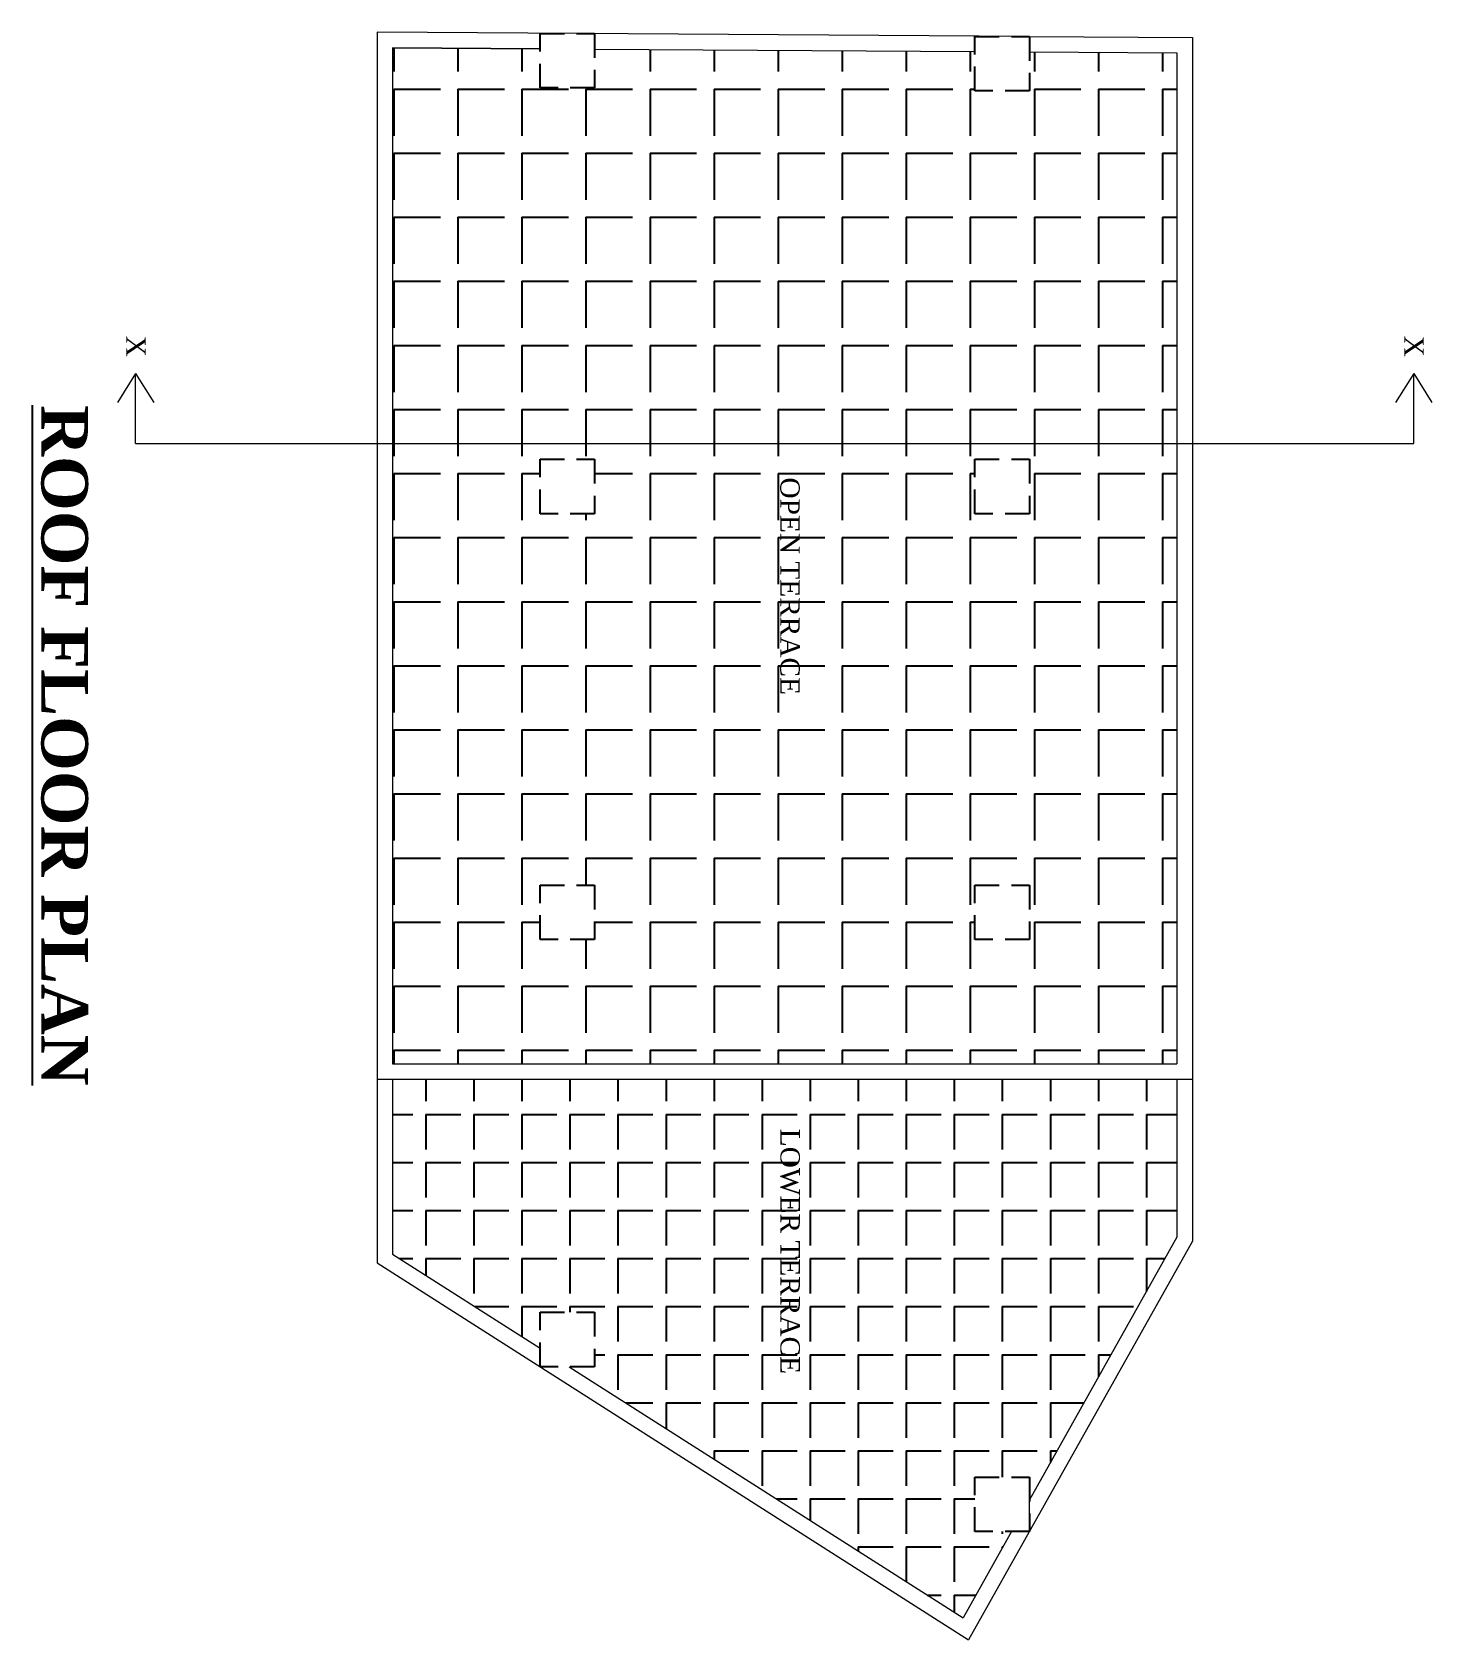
# Model space of a CAD drawing. Header units: inches. Extents: x 4069 to 291496, y -47643 to 12535.
# Drawn here: x 32958.8 to 33319.4, y 1541 to 1954.9 of the extents above; entities that cross this region are included whole.
import ezdxf

# ---------------------------------------------------------------- set-up
doc = ezdxf.new("R2010")
doc.units = ezdxf.units.IN
doc.header["$LTSCALE"] = 5
doc.header["$MEASUREMENT"] = 0
doc.linetypes.add('HIDDEN', pattern=[0.375, 0.25, -0.125])
doc.layers.add('A-WALL', color=7, linetype='Continuous', lineweight=9)
doc.layers.add('TEXT', color=6, linetype='Continuous')
doc.layers.add('WALL', color=7, linetype='Continuous')
doc.styles.add('ordinary', font='times.ttf')
pattern_1 = [(270, (31599.986, 29693.233), (16.5, -7e-15), [12, -4.5]), (360, (31599.986, 29693.233), (8e-15, 16.5), [12, -4.5])]

msp = doc.modelspace()

# ---------------------------------------------------------------- hatches: boundary and pattern name
at = {"layer": 'WALL', "linetype": 'ByBlock', "ltscale": 5, "true_color": 0xf8991e}
h = msp.add_hatch(dxfattribs=at)
h.set_pattern_fill('ANGLE', color=30, scale=60, angle=270)
h.set_pattern_definition(pattern_1)
h.paths.add_polyline_path([(33253.7075, 1848.96754), (33253.7075, 1949.55394), (33215.7075, 1949.80205), (33215.7075, 1939.80214), (33201.7075, 1939.80214), (33201.7075, 1949.89346), (33103.7075, 1950.53333), (33103.7075, 1940.53341), (33089.7075, 1940.53341), (33089.7075, 1950.62474), (33051.7075, 1950.87285), (33051.7075, 1848.96754)])
h = msp.add_hatch(dxfattribs=at)
h.set_pattern_fill('ANGLE', color=30, scale=60, angle=270)
h.set_pattern_definition(pattern_1)
h.paths.add_polyline_path([(33253.7075, 1689.29118), (33253.7075, 1848.96754), (33051.7075, 1848.96754), (33051.7075, 1689.29118)])
h.paths.add_polyline_path([(33201.7075, 1830.9123), (33201.7075, 1844.9123), (33215.7075, 1844.9123), (33215.7075, 1830.9123)], flags=16)
h.paths.add_polyline_path([(33103.7075, 1830.9123), (33089.7075, 1830.9123), (33089.7075, 1844.9123), (33103.7075, 1844.9123)], flags=16)
h.paths.add_polyline_path([(33201.7075, 1735.29118), (33215.7075, 1735.29118), (33215.7075, 1721.29118), (33201.7075, 1721.29118)], flags=16)
h.paths.add_polyline_path([(33103.7075, 1735.29118), (33103.7075, 1721.29118), (33089.7075, 1721.29118), (33089.7075, 1735.29118)], flags=16)
h.paths.add_polyline_path([(33148.75253, 1840.91306), (33148.75214, 1783.65459), (33159.42806, 1783.65452), (33159.42844, 1840.91299)], flags=24)
h = msp.add_hatch(dxfattribs=at)
h.set_pattern_fill('ANGLE', color=30, scale=45, angle=270)
h.set_pattern_definition([(270, (31599.986, 29693.233), (12.375, -5e-15), [9, -3.375]), (360, (31599.986, 29693.233), (6e-15, 12.375), [9, -3.375])])
h.paths.add_polyline_path([(33051.7075, 1685.29118), (33051.7075, 1640.25833), (33089.7075, 1616.03478), (33089.7075, 1625.29118), (33103.7075, 1625.29118), (33103.7075, 1607.11032), (33198.63037, 1546.60062), (33211.11978, 1568.83756), (33201.7075, 1568.83756), (33201.7075, 1582.83756), (33218.9829, 1582.83756), (33253.7075, 1644.66342), (33253.7075, 1685.29118)])
h.paths.add_polyline_path([(33148.75255, 1673.06411), (33148.75211, 1608.84096), (33159.42803, 1608.84089), (33159.42847, 1673.06404)], flags=24)

# ---------------------------------------------------------------- linework, layer by layer
at = {"layer": 'A-WALL', "ltscale": 5}
for p, q in [((33047.7075, 1954.89905), (33047.7075, 1638.06458)), ((33215.7075, 1953.80214), (33047.7075, 1954.89905)), ((33051.7075, 1950.87285), (33051.7075, 1689.29118)), ((33089.7075, 1950.62474), (33051.7075, 1950.87285)), ((33051.7075, 1950.87285), (33089.7075, 1950.62474)), ((33103.7075, 1950.53333), (33201.7075, 1949.89346)), ((33215.7075, 1953.80214), (33257.7075, 1953.52791)), ((33215.7075, 1949.80205), (33253.7075, 1949.55394)), ((33257.7075, 1953.52791), (33257.7075, 1643.617)), ((33253.7075, 1949.55394), (33253.7075, 1689.29118)), ((32985.50362, 1866.96754), (32980.82441, 1859.53838)), ((32985.50362, 1848.96754), (32985.50362, 1866.96754)), ((32985.50362, 1866.96754), (32990.18283, 1859.53838)), ((33314.7075, 1866.96754), (33310.0283, 1859.53838)), ((33314.7075, 1848.96754), (33314.7075, 1866.96754)), ((33314.7075, 1866.96754), (33319.38671, 1859.53838)), ((32985.50362, 1848.96754), (33314.7075, 1848.96754)), ((33051.7075, 1689.29118), (33253.7075, 1689.29118)), ((33047.7075, 1685.29118), (33257.7075, 1685.29118)), ((33051.7075, 1685.29118), (33051.7075, 1640.25833)), ((33253.7075, 1685.29118), (33253.7075, 1644.66342)), ((33257.7075, 1643.617), (33200.04674, 1540.95414)), ((33253.7075, 1644.66342), (33215.7075, 1577.00583)), ((33051.7075, 1640.25833), (33089.7075, 1616.03478)), ((33051.7075, 1640.25833), (33089.7075, 1616.03478)), ((33047.7075, 1638.06458), (33200.04674, 1540.95414)), ((33097.14889, 1611.29118), (33198.63037, 1546.60062)), ((33213.24824, 1582.83756), (33213.22708, 1582.79987)), ((33215.7075, 1568.83756), (33215.7075, 1582.83756)), ((33211.11978, 1568.83756), (33198.63037, 1546.60062))]:
    msp.add_line(p, q, dxfattribs=at)
at = {"layer": 'WALL', "color": 2, "linetype": 'HIDDEN', "ltscale": 5, "elevation": -0.16904}
for points in [[(33103.7075, 1954.53341), (33103.7075, 1940.53341), (33089.7075, 1940.53341), (33089.7075, 1954.53341)], [(33215.7075, 1953.80214), (33215.7075, 1939.80214), (33201.7075, 1939.80214), (33201.7075, 1953.80214)], [(33103.7075, 1844.9123), (33103.7075, 1830.9123), (33089.7075, 1830.9123), (33089.7075, 1844.9123)], [(33215.7075, 1844.9123), (33215.7075, 1830.9123), (33201.7075, 1830.9123), (33201.7075, 1844.9123)], [(33103.7075, 1735.29118), (33103.7075, 1721.29118), (33089.7075, 1721.29118), (33089.7075, 1735.29118)], [(33215.7075, 1735.29118), (33215.7075, 1721.29118), (33201.7075, 1721.29118), (33201.7075, 1735.29118)], [(33103.7075, 1625.29118), (33103.7075, 1611.29118), (33089.7075, 1611.29118), (33089.7075, 1625.29118)], [(33215.7075, 1582.83756), (33215.7075, 1568.83756), (33201.7075, 1568.83756), (33201.7075, 1582.83756)]]:
    msp.add_lwpolyline(points, close=True, dxfattribs=at)

# ---------------------------------------------------------------- texts
at = {"layer": 'TEXT', "style": 'ordinary'}
for p in [(32983.08876, 1876.74924, -0.16904), (33312.29265, 1876.74924, -0.16904)]:
    msp.add_text('X', height=5, rotation=270, dxfattribs=at).set_placement(p)
at = {"layer": 'TEXT', "insert": (32961.06923, 1771.25869, 58), "char_height": 12, "width": 219.8150831, "attachment_point": 8, "rotation": 269.9996119, "style": 'ordinary'}
msp.add_mtext('{\\fTimes New Roman|b1|i0|c0|p18;\\LROOF FLOOR PLAN}', dxfattribs=at)
at = {"layer": 'TEXT', "char_height": 5, "attachment_point": 8, "rotation": 269.9996119, "style": 'ordinary'}
for s, insert in [('OPEN TERRACE', (33151.48755, 1812.23874, 58)), ('LOWER TERRACE', (33151.48755, 1640.96333, 58))]:
    msp.add_mtext_dynamic_manual_height_columns(s, width=101.5687276, gutter_width=1720.71691, heights=[0], dxfattribs=dict(at, insert=insert))

doc.saveas('drawing.dxf')
